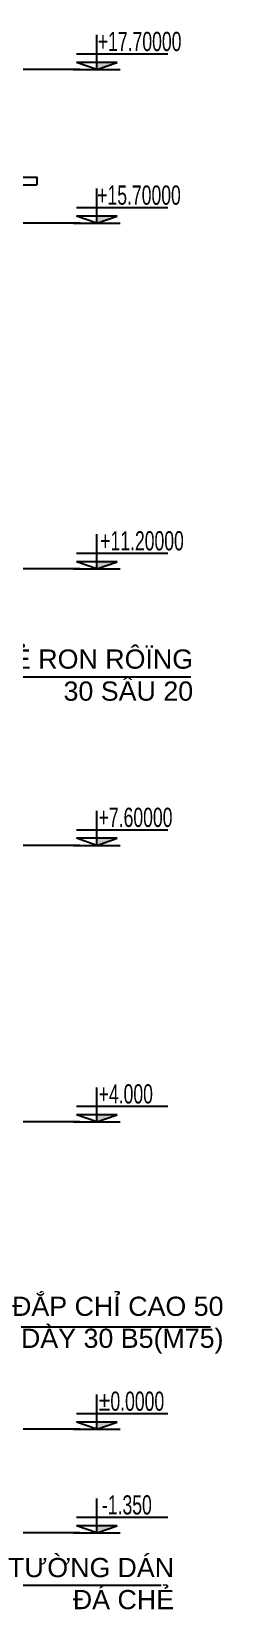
# Model space of a CAD drawing. Header units: inches. Extents: x 452443 to 881249, y 975131 to 1198310.
# Drawn here: x 676933 to 679421, y 1034164 to 1054704 of the extents above; entities that cross this region are included whole.
import ezdxf

# ---------------------------------------------------------------- set-up
doc = ezdxf.new("R2010")
doc.units = ezdxf.units.IN
doc.header["$LTSCALE"] = 3.5
doc.header["$MEASUREMENT"] = 0
doc.linetypes.add('CENTER', pattern=[2, 1.25, -0.25, 0.25, -0.25])
for name, color, linetype in [('GHICHU', 40, 'Continuous'), ('Netthay_126', 126, 'Continuous'), ('text', 3, 'Continuous'), ('Truc', 252, 'Continuous')]:
    doc.layers.add(name, color=color, linetype=linetype)
doc.styles.add('chu 1', font='VHELVEN0.TTF')
doc.styles.add('KICHTHUOC', font='VHELVCN0.TTF')
doc.dimstyles.new('TL20...', dxfattribs={"dimscale": 20, "dimtxt": 2.5, "dimasz": 2, "dimexe": 2, "dimexo": 2, "dimgap": 1, "dimtad": 1, "dimdec": 0, "dimzin": 0, "dimdsep": 46, "dimtxsty": 'chu 1', "dimblk": 'ARCHTICK', "dimcen": 2, "dimdle": 2, "dimclrd": 256, "dimclre": 256, "dimclrt": 256, "dimadec": 1, "dimazin": 0, "dimtfac": 1, "dimtdec": 0, "dimtix": 1, "dimtofl": 0, "dimtmove": 0, "dimatfit": 3, "dimldrblk": 'ARCHTICK', "dimfxl": 10, "dimfxlon": 1, "dimtolj": 1, "dimtzin": 0, "dimlwd": -1, "dimarcsym": 0})

# ---------------------------------------------------------------- blocks, each defined once
blk = doc.blocks.new('CD')
at = {"ltscale": 50}
blk.add_hatch(color=256, dxfattribs=at).paths.add_polyline_path([(0, 69), (0, 0), (197, 69)])
for p, q in [((0, 0), (0, 335)), ((-227, 0), (227, 0)), ((0, 0), (-197, 69)), ((197, 69), (-197, 69)), ((-196, 152), (688, 152)), ((0, 0), (197, 69))]:
    blk.add_line(p, q, dxfattribs=at)
at = {"layer": 'text', "style": 'KICHTHUOC', "width": 0.8}
blk.add_attdef('%%P0.000', (17, 179), '', height=150, dxfattribs=at)

msp = doc.modelspace()

# ---------------------------------------------------------------- linework, layer by layer
at = {"layer": 'Netthay_126'}
msp.add_line((667700.3, 1052710.4), (677000.3, 1052710.4), dxfattribs=at)
msp.add_lwpolyline([(667700.3, 1052810.4), (677000.3, 1052810.4), (677000.3, 1052710.4)], dxfattribs=at)
at = {"layer": 'Truc', "linetype": 'CENTER', "ltscale": 600}
for p, q in [((677560.6, 1054210.4), (651298, 1054210.4)), ((677560.6, 1052210.4), (651298, 1052210.4)), ((677560.6, 1047710.4), (669550.3, 1047710.4)), ((677560.6, 1044110.4), (669550.3, 1044110.4)), ((677560.6, 1040510.4), (651298, 1040510.4)), ((677560.6, 1036510.4), (651298, 1036510.4)), ((677560.6, 1035160.4), (651298, 1035160.4))]:
    msp.add_line(p, q, dxfattribs=at)

# ---------------------------------------------------------------- block references
at = {"layer": 'GHICHU', "ltscale": 10}
ref = msp.add_blockref('CD', (677783.9, 1054210.4), dxfattribs=dict(at, xscale=1.344000000273809, yscale=1.343999999458902, zscale=1.344))
ref.add_attrib('%%P0.000', '+17.70000', (677797.3, 1054450.5), dxfattribs={"layer": 'text', "height": 250, "style": 'KICHTHUOC', "width": 0.8})
ref = msp.add_blockref('CD', (677783.9, 1052210.4), dxfattribs=dict(at, xscale=1.344000000273809, yscale=1.343999999458902, zscale=1.344))
ref.add_attrib('%%P0.000', '+15.70000', (677789, 1052450.5), dxfattribs={"layer": 'text', "height": 250, "style": 'KICHTHUOC', "width": 0.8})
ref = msp.add_blockref('CD', (677783.9, 1047710.4), dxfattribs=dict(at, xscale=1.344000000273809, yscale=1.343999999458902, zscale=1.344))
ref.add_attrib('%%P0.000', '+11.20000', (677828.3, 1047950.5), dxfattribs={"layer": 'text', "height": 250, "style": 'KICHTHUOC', "width": 0.8})
ref = msp.add_blockref('CD', (677783.9, 1044110.4), dxfattribs=dict(at, xscale=1.344000000273809, yscale=1.343999999458902, zscale=1.344))
ref.add_attrib('%%P0.000', '+7.60000', (677807.8, 1044350.5), dxfattribs={"layer": 'text', "height": 250, "style": 'KICHTHUOC', "width": 0.8})
ref = msp.add_blockref('CD', (677783.9, 1040510.4), dxfattribs=dict(at, xscale=1.344000000273809, yscale=1.343999999458902, zscale=1.344))
ref.add_attrib('%%P0.000', '+4.000', (677807.8, 1040750.5), dxfattribs={"layer": 'text', "height": 250, "style": 'KICHTHUOC', "width": 0.8})
ref = msp.add_blockref('CD', (677783.9, 1036510.4), dxfattribs=dict(at, xscale=1.344000000273809, yscale=1.343999999458902, zscale=1.344))
ref.add_attrib('%%P0.000', '%%P0.0000', (677807.8, 1036750.5), dxfattribs={"layer": 'text', "height": 250, "style": 'KICHTHUOC', "width": 0.8})
ref = msp.add_blockref('CD', (677783.9, 1035160.4), dxfattribs=dict(at, xscale=1.344000000273809, yscale=1.343999999458902, zscale=1.344))
ref.add_attrib('%%P0.000', '-1.350', (677851, 1035400.5), dxfattribs={"layer": 'text', "height": 250, "style": 'KICHTHUOC', "width": 0.8})

# ---------------------------------------------------------------- texts
at = {"char_height": 250, "attachment_point": 6, "style": 'chu 1'}
for s, insert, width in [('{\\W0.533771; }KEÛ RON ROÂÏNG \\P{\\W4.41812; }30 SAÂU 20', (679038.9, 1046325.5), 2641.315), ('ÑAÉP CHÆ CAO 50 DAØY 30 B5(M75)', (679435, 1037864.9), 2971.373), ('TÖÔØNG{\\W0.94327; }DAÙN ÑAÙ CHEÛ', (678790.3, 1034499.5), 2579.122)]:
    msp.add_mtext(s, dxfattribs=dict(at, insert=insert, width=width))

# ---------------------------------------------------------------- leaders
for points, override in [([(675625, 1047710.4), (675625, 1046303.3), (679010.7, 1046303.3)], {"dimasz": 15, "dimgap": 1, "dimtad": 0, "dimfxl": 7}), ([(675201.8, 1036491.3), (676340.6, 1037843.7), (679266.3, 1037843.7)], {"dimasz": 15, "dimtad": 0, "dimfxl": 7}), ([(675178.6, 1035820.6), (676347, 1034478.3), (678621.5, 1034478.3)], {"dimasz": 15, "dimtad": 0, "dimfxl": 7})]:
    msp.add_leader(points, dimstyle='TL20...', override=override)

doc.saveas('drawing.dxf')
